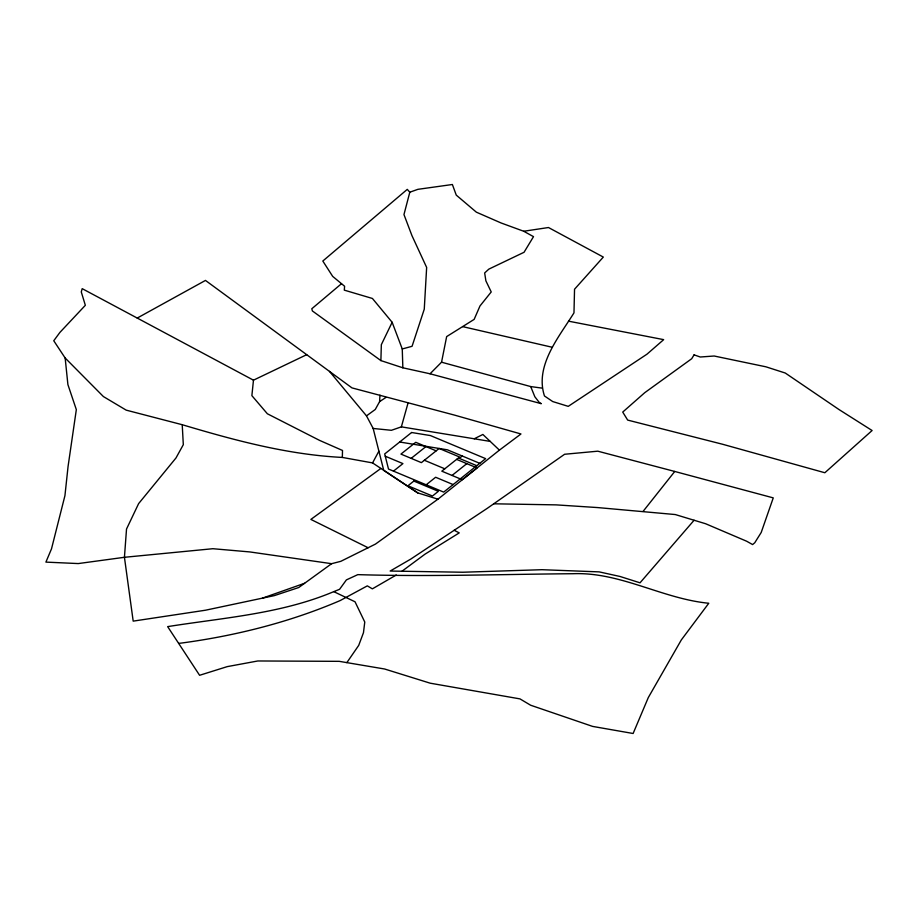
<?xml version="1.0" encoding="UTF-8"?>
<svg xmlns="http://www.w3.org/2000/svg" width="918" height="918" viewBox="0 0 918 918"><rect width="100%" height="100%" fill="white"/><g stroke="black" fill="none" stroke-linecap="round" stroke-linejoin="round"><path stroke-width="1.38" d="M568.506 321.162L663.68 339.637L646.972 354.187L568.242 406.353L552.728 401.568L544.466 395.968C534.563 365.639 559.039 336.986 573.979 312.843L574.542 289.227L603.321 257.074L548.482 227.526L523.719 231.256L501.056 222.959L476.35 212.161L456.257 195.109L452.379 184.507L417.919 189.326L409.807 192.206L403.966 214.571L411.941 235.605L426.652 267.448L424.265 309.182L412.067 346.293L402.256 348.966L402.853 367.797L430.049 373.787L541.299 403.679L539.417 402.646L534.838 396.76L530.707 386.57L441.547 362.197L430.049 373.787M137.218 318.064L205.471 280.426L351.984 387.901L454.341 415.062L520.976 433.973L499.415 450.13L437.955 499.174L417.782 492.909L372.57 462.913L342.334 457.428L342.506 450.463L319.533 440.365L267.368 413.777L251.876 395.647L253.471 380.178L306.704 354.681M402.853 367.797L380.89 360.59L381.337 344.686L392.147 322.287L372.421 298.465L344.296 290.145L344.606 286.255L332.683 276.387L322.815 261.033L407.271 189.372L409.807 192.206M417.782 492.909L383.724 470.314L373.167 428.465L366.5 415.865L375.267 409.474L379.604 401.625L379.949 395.165M441.547 362.197L446.653 336.596L474.147 319.395L479.988 305.958L491.222 291.947L485.886 280.851L484.658 272.956L488.824 269.135L524.052 252.278L533.507 236.649L523.719 231.256M373.167 428.465L391.401 430.301L401.361 426.859L407.971 403.277M378.893 451.163L372.57 462.913M346.855 662.624L358.72 645.377L363.471 632.686L364.767 622.025L355.036 601.783L333.762 591.64C281 613.901 223.579 617.722 167.65 626.627L199.596 675.292L227.239 666.629L257.82 660.971L339.258 661.339L384.619 669.004L430.198 683.187L519.967 698.885L530.65 705.231L592.592 726.402L633.122 733.493L648.315 697.542L681.34 639.903L708.776 603.252C662.234 598.743 620.281 571.799 572.981 573.716C501.251 574.278 429.544 576.802 357.802 574.634L346.396 579.901L339.591 589.299L333.762 591.64M643.048 511.441L674.753 471.462L773.254 497.877L761.206 532.474L754.768 542.745L752.599 544.569L746.621 541.218L705.655 523.753L675.281 514.55L597.675 507.574L556.216 504.877L493.758 503.798M694.088 520.254L640.03 582.815L620.04 576.481L599.179 571.88L541.976 569.699L462.856 572.235L390.161 571.042L410.702 559.131L487.32 508.297L564.616 454.261L597.802 451.186L674.753 471.462M341.507 283.696L311.81 308.746L312.384 310.95L380.89 360.59M393.489 471.129L402.933 463.601L385.262 456.212M411.161 458.369L425.952 446.573M426.181 484.796L435.625 477.257L453.136 484.578M462.247 456.016L459.287 458.38L476.798 465.701M452.035 475.444L466.814 463.647M401.958 571.237L425.045 554.139L459.241 532.888L454.18 530.283M380.89 468.444L310.869 519.416L368.118 547.748M437.955 499.174L375.473 544.087L340.819 561.323L331.627 563.686L298.752 587.52L274.287 595.633L205.483 610.218L133.19 621.13L124.435 557.295L126.523 529.032L138.618 503.615L175.992 457.956L183.313 444.679L182.223 424.713L126.191 410.139L103.401 396.565L65.155 357.997L53.76 340.75L59.934 332.385L85.34 305.304L81.277 291.935L82.195 288.654L253.471 380.178M379.604 401.625L385.893 397.46M396.278 575.001L372.364 588.851L367.326 585.868L340.257 600.521A427.226 246.655 0 0 1 275.916 623.425A426.422 246.196 0 0 1 181.19 643.093L178.643 643.38M474.227 438.781L482.879 434.466L499.415 450.13M304.604 583.274L262.491 598.134M530.707 386.57L541.93 388.107M331.627 563.686L249.765 551.925L212.873 548.712L124.435 557.295L78.26 563.572L45.9 562.114L51.511 548.826L64.937 495.64L68.058 466.516L76.332 409.623L67.898 384.573L65.155 357.997M342.334 457.428C287.609 454.674 234.583 440.319 182.223 424.713M401.361 426.859L490.189 441.397M399.674 442.006L447.433 449.82L479.758 463.326M462.615 326.613L552.303 347.279M436.165 450.841L415.739 442.304L400.948 454.1L421.385 462.638L439.148 448.466L459.585 457.003L441.81 471.175L462.247 479.712L477.039 467.916L456.602 459.379M424.357 460.262L444.794 468.8M366.5 415.865L329.493 371.4M392.147 322.287L402.256 348.966M694.077 354.853L691.713 358.72L644.757 392.674L622.725 412.079L627.671 420.088L722.627 444.266L824.846 472.747L872.1 430.519L839.018 409.554L785.269 373.029L765.91 366.81L714.17 356.012L700.262 357.01L694.077 354.853M411.597 432.504L384.699 453.951L388.498 469.052L443.692 492.105L485.633 458.644L430.45 435.58L411.597 432.504M413.846 481.066L407.936 485.783L432.458 496.03L438.368 491.314L413.846 481.066"/></g></svg>
